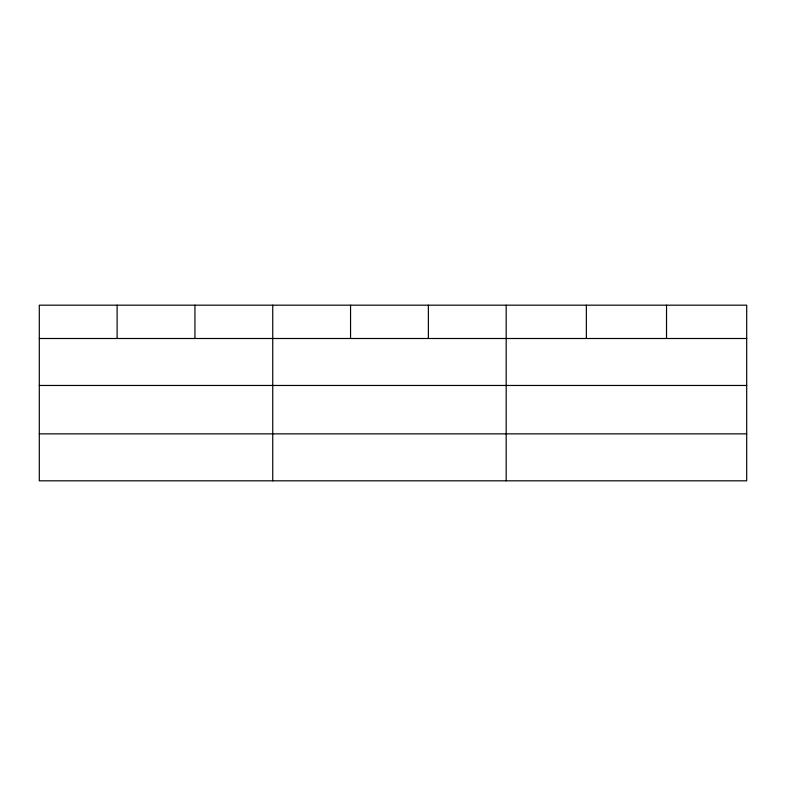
<?xml version="1.0" encoding="UTF-8"?>
<svg xmlns="http://www.w3.org/2000/svg" width="786" height="786" viewBox="0 0 786 786"><rect width="100%" height="100%" fill="white"/><g stroke="black" fill="none" stroke-linecap="round" stroke-linejoin="round"><path stroke-width="1.18" d="M746.7 385.464L746.7 305.174L39.3 305.174L39.3 480.826L746.7 480.826L746.7 385.464L39.3 385.464M39.3 338.501L746.7 338.501M39.3 433.852L746.7 433.852M666.528 305.174L666.528 338.501M586.356 305.174L586.356 338.501M506.184 305.174L506.184 480.826M428.37 305.174L428.37 338.501M350.556 305.174L350.556 338.501M272.742 305.174L272.742 480.826M194.928 305.174L194.928 338.501M117.114 305.174L117.114 338.501"/></g></svg>
